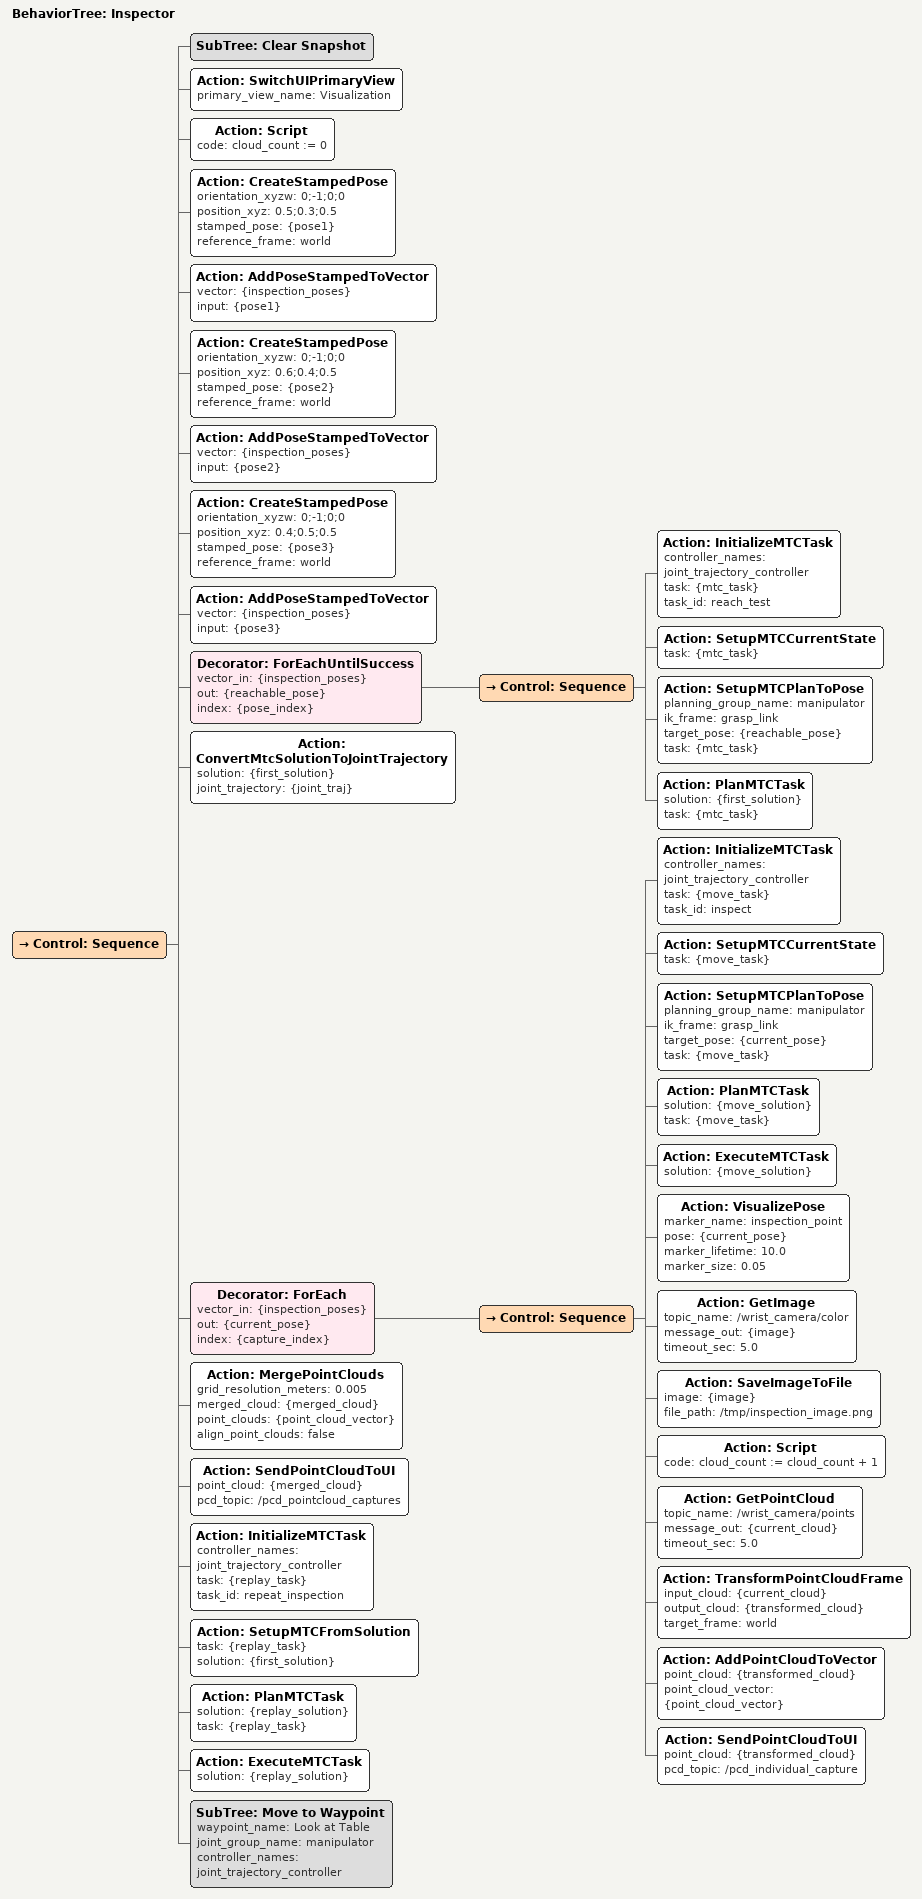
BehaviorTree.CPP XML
<?xml version="1.0" encoding="UTF-8"?>
<root BTCPP_format="4" main_tree_to_execute="Inspector">
  <BehaviorTree ID="Inspector" _description="Multi-view inspection routine: Captures images and point clouds from multiple viewpoints for 3D reconstruction or quality inspection">
    <Control ID="Sequence">
      <!--Initialize visualization and point cloud vector-->
      <SubTree ID="Clear Snapshot"/>
      <Action ID="SwitchUIPrimaryView" primary_view_name="Visualization"/>
      <!--Initialize empty point cloud vector-->
      <Action ID="Script" code="cloud_count := 0"/>
      <!--Create inspection viewpoints around target area-->
      <Action ID="CreateStampedPose" orientation_xyzw="0;-1;0;0" position_xyz="0.5;0.3;0.5" stamped_pose="{pose1}" reference_frame="world"/>
      <Action ID="AddPoseStampedToVector" vector="{inspection_poses}" input="{pose1}"/>
      <Action ID="CreateStampedPose" orientation_xyzw="0;-1;0;0" position_xyz="0.6;0.4;0.5" stamped_pose="{pose2}" reference_frame="world"/>
      <Action ID="AddPoseStampedToVector" vector="{inspection_poses}" input="{pose2}"/>
      <Action ID="CreateStampedPose" orientation_xyzw="0;-1;0;0" position_xyz="0.4;0.5;0.5" stamped_pose="{pose3}" reference_frame="world"/>
      <Action ID="AddPoseStampedToVector" vector="{inspection_poses}" input="{pose3}"/>
      <!--Use ForEachUntilSuccess to find first reachable inspection point (but don't execute yet)-->
      <Decorator ID="ForEachUntilSuccess" vector_in="{inspection_poses}" out="{reachable_pose}" index="{pose_index}">
        <Control ID="Sequence">
          <Action ID="InitializeMTCTask" controller_names="joint_trajectory_controller" task="{mtc_task}" task_id="reach_test"/>
          <Action ID="SetupMTCCurrentState" task="{mtc_task}"/>
          <Action ID="SetupMTCPlanToPose" planning_group_name="manipulator" ik_frame="grasp_link" target_pose="{reachable_pose}" task="{mtc_task}"/>
          <Action ID="PlanMTCTask" solution="{first_solution}" task="{mtc_task}"/>
        </Control>
      </Decorator>
      <!--Convert solution for trajectory analysis/logging-->
      <Action ID="ConvertMtcSolutionToJointTrajectory" solution="{first_solution}" joint_trajectory="{joint_traj}"/>
      <!--Use ForEach to visit all inspection points and gather data-->
      <Decorator ID="ForEach" vector_in="{inspection_poses}" out="{current_pose}" index="{capture_index}">
        <Control ID="Sequence">
          <!--Move to inspection point-->
          <Action ID="InitializeMTCTask" controller_names="joint_trajectory_controller" task="{move_task}" task_id="inspect"/>
          <Action ID="SetupMTCCurrentState" task="{move_task}"/>
          <Action ID="SetupMTCPlanToPose" planning_group_name="manipulator" ik_frame="grasp_link" target_pose="{current_pose}" task="{move_task}"/>
          <Action ID="PlanMTCTask" solution="{move_solution}" task="{move_task}"/>
          <Action ID="ExecuteMTCTask" solution="{move_solution}"/>
          <!--Visualize current inspection point-->
          <Action ID="VisualizePose" marker_name="inspection_point" pose="{current_pose}" marker_lifetime="10.0" marker_size="0.05"/>
          <!--Capture and save inspection image-->
          <Action ID="GetImage" topic_name="/wrist_camera/color" message_out="{image}" timeout_sec="5.0"/>
          <Action ID="SaveImageToFile" image="{image}" file_path="/tmp/inspection_image.png"/>
          <!--Capture point cloud for 3D reconstruction-->
          <Action ID="Script" code="cloud_count := cloud_count + 1"/>
          <Action ID="GetPointCloud" topic_name="/wrist_camera/points" message_out="{current_cloud}" timeout_sec="5.0"/>
          <Action ID="TransformPointCloudFrame" input_cloud="{current_cloud}" output_cloud="{transformed_cloud}" target_frame="world"/>
          <Action ID="AddPointCloudToVector" point_cloud="{transformed_cloud}" point_cloud_vector="{point_cloud_vector}"/>
          <!--Debug: publish individual cloud and current vector size-->
          <Action ID="SendPointCloudToUI" point_cloud="{transformed_cloud}" pcd_topic="/pcd_individual_capture"/>
        </Control>
      </Decorator>
      <!--Merge all point clouds for complete 3D view-->
      <Action ID="MergePointClouds" grid_resolution_meters="0.005" merged_cloud="{merged_cloud}" point_clouds="{point_cloud_vector}" align_point_clouds="false"/>
      <!--Publish merged point cloud to UI for visualization-->
      <Action ID="SendPointCloudToUI" point_cloud="{merged_cloud}" pcd_topic="/pcd_pointcloud_captures"/>
      <!--Demonstrate SetupMTCFromSolution for repeatable inspection routine-->
      <Action ID="InitializeMTCTask" controller_names="joint_trajectory_controller" task="{replay_task}" task_id="repeat_inspection"/>
      <Action ID="SetupMTCFromSolution" task="{replay_task}" solution="{first_solution}"/>
      <Action ID="PlanMTCTask" solution="{replay_solution}" task="{replay_task}"/>
      <Action ID="ExecuteMTCTask" solution="{replay_solution}"/>
      <!--Return to home position-->
      <SubTree ID="Move to Waypoint" waypoint_name="Look at Table" joint_group_name="manipulator" controller_names="joint_trajectory_controller"/>
    </Control>
  </BehaviorTree>
</root>
